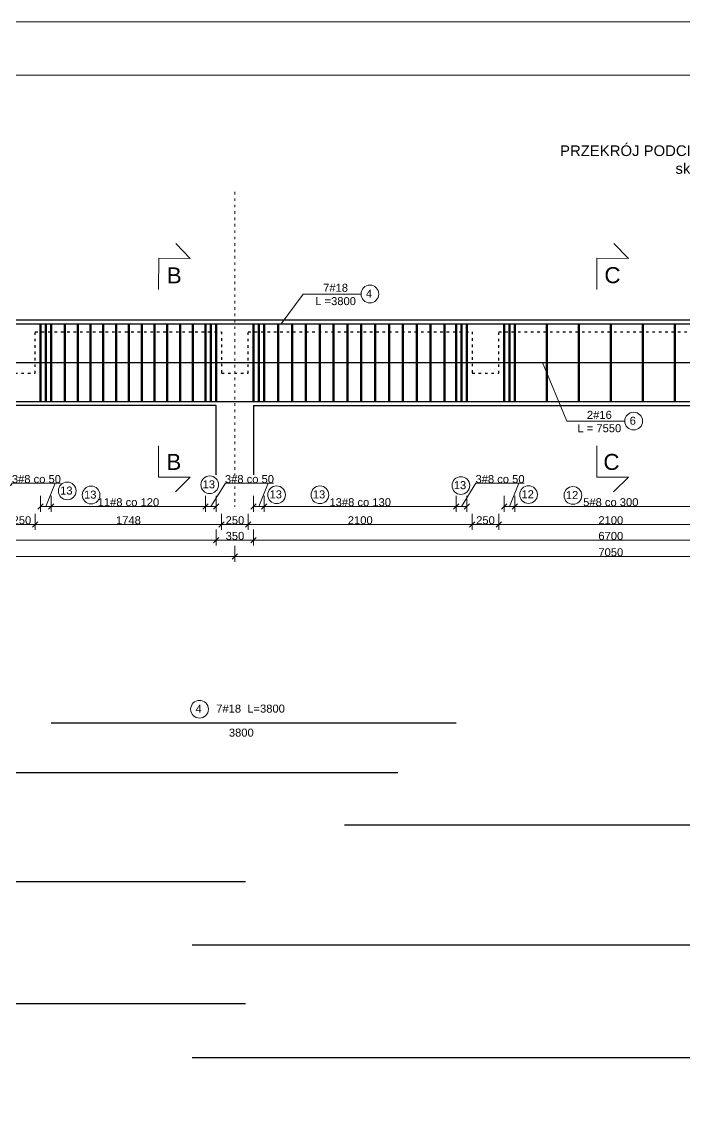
# Model space of a CAD drawing. Header units: millimetres. Extents: x 167217 to 300968, y 226456 to 301181.
# Drawn here: x 173190 to 179400, y 255085 to 265368 of the extents above; entities that cross this region are included whole.
import ezdxf

# ---------------------------------------------------------------- set-up
doc = ezdxf.new("R2010")
doc.units = ezdxf.units.MM
doc.linetypes.add('ACAD_ISO03W100', pattern=[30, 12, -18])
doc.layers.get('0').update_dxf_attribs({"lineweight": 5})
doc.layers.get('Defpoints').update_dxf_attribs({"lineweight": 25})
for name, color, linetype, lineweight in [('Linie', 7, 'Continuous', 5), ('opisówka', 255, 'Continuous', 5), ('Osie', 7, 'ACAD_ISO03W100', 5), ('pręty fi 20', 3, 'Continuous', 50), ('zbrojenie dolne', 210, 'Continuous', 25), ('Ściany', 1, 'Continuous', 25)]:
    doc.layers.add(name, color=color, linetype=linetype, lineweight=lineweight)
doc.styles.add('KB2', font='arial.ttf', dxfattribs={"height": 230})
doc.styles.get("Standard").update_dxf_attribs({"font": 'arial.ttf'})
doc.dimstyles.new('Kopia KB2', dxfattribs={"dimscale": 0, "dimtxt": 75, "dimasz": 50, "dimexe": 50, "dimexo": 6.25, "dimtad": 1, "dimdec": 0, "dimtxsty": 'Standard', "dimblk": 'OBLIQUE', "dimcen": 2.5, "dimclrd": 256, "dimadec": 0, "dimazin": 0, "dimtfac": 1, "dimtdec": 0, "dimtmove": 0, "dimatfit": 2, "dimldrblk": 'DOT', "dimfxl": 100, "dimfxlon": 1, "dimlwd": 5, "dimlwe": 5, "dimarcsym": 0})

# ---------------------------------------------------------------- blocks, each defined once
blk = doc.blocks.new('*U112')
at = {"layer": 'pręty fi 20', "linetype": 'ACAD_ISO03W100', "ltscale": 100}
blk.add_line((0, -365), (0, 365), dxfattribs=at)
blk = doc.blocks.new('*U113')
at = {"layer": 'pręty fi 20', "color": 0, "linetype": 'ByBlock', "lineweight": -2, "transparency": 16777216}
for p in [(0, 0), (130, 0), (260, 0), (390, 0), (520, 0), (650, 0), (780, 0), (910, 0), (1040, 0), (1170, 0), (1300, 0), (1430, 0), (1560, 0)]:
    blk.add_blockref('*U112', p, dxfattribs=at)
blk = doc.blocks.new('*U114')
at = {"layer": 'pręty fi 20', "linetype": 'ACAD_ISO03W100', "ltscale": 100}
blk.add_line((0, -365), (0, 365), dxfattribs=at)
blk = doc.blocks.new('*U115')
at = {"layer": 'pręty fi 20', "color": 0, "linetype": 'ByBlock', "lineweight": -2, "transparency": 16777216}
for p in [(-1200, 0), (-1080, 0), (-960, 0), (-840, 0), (-720, 0), (-600, 0), (-480, 0), (-360, 0), (-240, 0), (-120, 0), (0, 0)]:
    blk.add_blockref('*U114', p, dxfattribs=at)
blk = doc.blocks.new('*U122')
at = {"layer": 'pręty fi 20', "linetype": 'ACAD_ISO03W100', "ltscale": 100}
blk.add_line((0, -365), (0, 365), dxfattribs=at)
blk = doc.blocks.new('*U123')
at = {"layer": 'pręty fi 20', "color": 0, "linetype": 'ByBlock', "lineweight": -2, "transparency": 16777216}
for p in [(0, 0), (300, 0), (600, 0), (900, 0), (1200, 0)]:
    blk.add_blockref('*U122', p, dxfattribs=at)
blk = doc.blocks.new('_Oblique')
at = {"color": 0, "linetype": 'ByBlock', "lineweight": -2}
blk.add_line((-0.5, -0.5), (0.5, 0.5), dxfattribs=at)
blk = doc.blocks.new('*D130')
at = {"layer": 'Defpoints', "color": 0, "ltscale": 100, "transparency": 16777216}
for p in [(173465, 261809), (174913, 261809), (174913, 260826)]:
    blk.add_point(p, dxfattribs=at)
at = {"layer": 'opisówka', "color": 0, "linetype": 'Continuous', "lineweight": 5, "ltscale": 100, "transparency": 16777216}
for p, q in [((173465, 260926), (173465, 260776)), ((174913, 260926), (174913, 260776))]:
    blk.add_line(p, q, dxfattribs=at)
at = {"layer": 'opisówka', "linetype": 'Continuous', "lineweight": 5, "ltscale": 100, "transparency": 16777216}
blk.add_line((173465, 260826), (174913, 260826), dxfattribs=at)
at = {"layer": 'opisówka', "lineweight": 5, "ltscale": 100, "transparency": 16777216, "xscale": 50, "yscale": 50, "zscale": 50, "rotation": 180}
blk.add_blockref('_Oblique', (173465, 260826), dxfattribs=at)
at = {"layer": 'opisówka', "lineweight": 5, "ltscale": 100, "transparency": 16777216, "xscale": 50, "yscale": 50, "zscale": 50}
blk.add_blockref('_Oblique', (174913, 260826), dxfattribs=at)
at = {"layer": 'opisówka', "color": 0, "ltscale": 100, "transparency": 16777216, "insert": (174189, 260866), "char_height": 75, "attachment_point": 5}
blk.add_mtext('11{\\A1;#}8 co 120', dxfattribs=at)
blk = doc.blocks.new('_Dot')
at = {"color": 0, "linetype": 'ByBlock', "lineweight": -2}
blk.add_line((-0.5, 0), (-1, 0), dxfattribs=at)
at = {"color": 0, "linetype": 'ByBlock', "const_width": 0.5}
blk.add_lwpolyline([(-0.25, 0, 1), (0.25, 0, 1)], format="xyb", close=True, dxfattribs=at)
blk = doc.blocks.new('*D131')
at = {"layer": 'Defpoints', "color": 0, "ltscale": 100, "transparency": 16777216}
for p in [(175463, 261809), (177263, 261809), (177263, 260826)]:
    blk.add_point(p, dxfattribs=at)
at = {"layer": 'opisówka', "color": 0, "linetype": 'Continuous', "lineweight": 5, "ltscale": 100, "transparency": 16777216}
for p, q in [((175463, 260926), (175463, 260776)), ((177263, 260926), (177263, 260776))]:
    blk.add_line(p, q, dxfattribs=at)
at = {"layer": 'opisówka', "linetype": 'Continuous', "lineweight": 5, "ltscale": 100, "transparency": 16777216}
blk.add_line((175463, 260826), (177263, 260826), dxfattribs=at)
at = {"layer": 'opisówka', "lineweight": 5, "ltscale": 100, "transparency": 16777216, "xscale": 50, "yscale": 50, "zscale": 50, "rotation": 180}
blk.add_blockref('_Oblique', (175463, 260826), dxfattribs=at)
at = {"layer": 'opisówka', "lineweight": 5, "ltscale": 100, "transparency": 16777216, "xscale": 50, "yscale": 50, "zscale": 50}
blk.add_blockref('_Oblique', (177263, 260826), dxfattribs=at)
at = {"layer": 'opisówka', "color": 0, "ltscale": 100, "transparency": 16777216, "insert": (176363, 260866), "char_height": 75, "attachment_point": 5}
blk.add_mtext('13{\\A1;#}8 co 130', dxfattribs=at)
blk = doc.blocks.new('*D132')
at = {"layer": 'Defpoints', "color": 0, "ltscale": 100, "transparency": 16777216}
for p in [(177813, 261809), (179613, 261809), (179613, 260826)]:
    blk.add_point(p, dxfattribs=at)
at = {"layer": 'opisówka', "color": 0, "linetype": 'Continuous', "lineweight": 5, "ltscale": 100, "transparency": 16777216}
for p, q in [((177813, 260926), (177813, 260776)), ((179613, 260926), (179613, 260776))]:
    blk.add_line(p, q, dxfattribs=at)
at = {"layer": 'opisówka', "linetype": 'Continuous', "lineweight": 5, "ltscale": 100, "transparency": 16777216}
blk.add_line((177813, 260826), (179613, 260826), dxfattribs=at)
at = {"layer": 'opisówka', "lineweight": 5, "ltscale": 100, "transparency": 16777216, "xscale": 50, "yscale": 50, "zscale": 50, "rotation": 180}
blk.add_blockref('_Oblique', (177813, 260826), dxfattribs=at)
at = {"layer": 'opisówka', "lineweight": 5, "ltscale": 100, "transparency": 16777216, "xscale": 50, "yscale": 50, "zscale": 50}
blk.add_blockref('_Oblique', (179613, 260826), dxfattribs=at)
at = {"layer": 'opisówka', "color": 0, "ltscale": 100, "transparency": 16777216, "insert": (178713, 260866), "char_height": 75, "attachment_point": 5}
blk.add_mtext('5{\\A1;#}8 co 300', dxfattribs=at)
blk = doc.blocks.new('*D137')
at = {"layer": 'Defpoints', "color": 0, "ltscale": 100, "transparency": 16777216}
for p in [(172915, 261809), (173015, 261809), (173015, 260826)]:
    blk.add_point(p, dxfattribs=at)
at = {"layer": 'opisówka', "linetype": 'Continuous', "lineweight": 5, "ltscale": 100, "transparency": 16777216}
for p, q in [((172965, 260826), (173100, 261044)), ((173100, 261044), (173552, 261044)), ((172915, 260826), (173015, 260826))]:
    blk.add_line(p, q, dxfattribs=at)
at = {"layer": 'opisówka', "color": 0, "linetype": 'Continuous', "lineweight": 5, "ltscale": 100, "transparency": 16777216}
for p, q in [((172915, 260926), (172915, 260776)), ((173015, 260926), (173015, 260776))]:
    blk.add_line(p, q, dxfattribs=at)
at = {"layer": 'opisówka', "lineweight": 5, "ltscale": 100, "transparency": 16777216, "xscale": 50, "yscale": 50, "zscale": 50, "rotation": 180}
blk.add_blockref('_Oblique', (172915, 260826), dxfattribs=at)
at = {"layer": 'opisówka', "lineweight": 5, "ltscale": 100, "transparency": 16777216, "xscale": 50, "yscale": 50, "zscale": 50}
blk.add_blockref('_Oblique', (173015, 260826), dxfattribs=at)
at = {"layer": 'opisówka', "color": 0, "ltscale": 100, "transparency": 16777216, "insert": (173326, 261083), "char_height": 75, "attachment_point": 5}
blk.add_mtext('3{\\A1;#}8 co 50', dxfattribs=at)
blk = doc.blocks.new('*D138')
at = {"layer": 'Defpoints', "color": 0, "ltscale": 100, "transparency": 16777216}
for p in [(173365, 261809), (173465, 261809), (173465, 260826)]:
    blk.add_point(p, dxfattribs=at)
at = {"layer": 'opisówka', "linetype": 'Continuous', "lineweight": 5, "ltscale": 100, "transparency": 16777216}
for p, q in [((173415, 260826), (173502, 261044)), ((173502, 261044), (173552, 261044)), ((173365, 260826), (173465, 260826))]:
    blk.add_line(p, q, dxfattribs=at)
at = {"layer": 'opisówka', "color": 0, "linetype": 'Continuous', "lineweight": 5, "ltscale": 100, "transparency": 16777216}
for p, q in [((173365, 260926), (173365, 260776)), ((173465, 260926), (173465, 260776))]:
    blk.add_line(p, q, dxfattribs=at)
at = {"layer": 'opisówka', "lineweight": 5, "ltscale": 100, "transparency": 16777216, "xscale": 50, "yscale": 50, "zscale": 50, "rotation": 180}
blk.add_blockref('_Oblique', (173365, 260826), dxfattribs=at)
at = {"layer": 'opisówka', "lineweight": 5, "ltscale": 100, "transparency": 16777216, "xscale": 50, "yscale": 50, "zscale": 50}
blk.add_blockref('_Oblique', (173465, 260826), dxfattribs=at)
at = {"layer": 'opisówka', "color": 0, "ltscale": 100, "transparency": 16777216, "insert": (173527, 261083), "char_height": 75, "attachment_point": 5}
blk.add_mtext('0', dxfattribs=at)
blk = doc.blocks.new('*D139')
at = {"layer": 'Defpoints', "color": 0, "ltscale": 100, "transparency": 16777216}
for p in [(174913, 261809), (175013, 261809), (175013, 260826)]:
    blk.add_point(p, dxfattribs=at)
at = {"layer": 'opisówka', "linetype": 'Continuous', "lineweight": 5, "ltscale": 100, "transparency": 16777216}
for p, q in [((174963, 260826), (175098, 261044)), ((175098, 261044), (175550, 261044)), ((174913, 260826), (175013, 260826))]:
    blk.add_line(p, q, dxfattribs=at)
at = {"layer": 'opisówka', "color": 0, "linetype": 'Continuous', "lineweight": 5, "ltscale": 100, "transparency": 16777216}
for p, q in [((174913, 260926), (174913, 260776)), ((175013, 260926), (175013, 260776))]:
    blk.add_line(p, q, dxfattribs=at)
at = {"layer": 'opisówka', "lineweight": 5, "ltscale": 100, "transparency": 16777216, "xscale": 50, "yscale": 50, "zscale": 50, "rotation": 180}
blk.add_blockref('_Oblique', (174913, 260826), dxfattribs=at)
at = {"layer": 'opisówka', "lineweight": 5, "ltscale": 100, "transparency": 16777216, "xscale": 50, "yscale": 50, "zscale": 50}
blk.add_blockref('_Oblique', (175013, 260826), dxfattribs=at)
at = {"layer": 'opisówka', "color": 0, "ltscale": 100, "transparency": 16777216, "insert": (175324, 261083), "char_height": 75, "attachment_point": 5}
blk.add_mtext('3{\\A1;#}8 co 50', dxfattribs=at)
blk = doc.blocks.new('*D140')
at = {"layer": 'Defpoints', "color": 0, "ltscale": 100, "transparency": 16777216}
for p in [(175363, 261809), (175463, 261809), (175463, 260826)]:
    blk.add_point(p, dxfattribs=at)
at = {"layer": 'opisówka', "linetype": 'Continuous', "lineweight": 5, "ltscale": 100, "transparency": 16777216}
for p, q in [((175413, 260826), (175500, 261044)), ((175500, 261044), (175550, 261044)), ((175363, 260826), (175463, 260826))]:
    blk.add_line(p, q, dxfattribs=at)
at = {"layer": 'opisówka', "color": 0, "linetype": 'Continuous', "lineweight": 5, "ltscale": 100, "transparency": 16777216}
for p, q in [((175363, 260926), (175363, 260776)), ((175463, 260926), (175463, 260776))]:
    blk.add_line(p, q, dxfattribs=at)
at = {"layer": 'opisówka', "lineweight": 5, "ltscale": 100, "transparency": 16777216, "xscale": 50, "yscale": 50, "zscale": 50, "rotation": 180}
blk.add_blockref('_Oblique', (175363, 260826), dxfattribs=at)
at = {"layer": 'opisówka', "lineweight": 5, "ltscale": 100, "transparency": 16777216, "xscale": 50, "yscale": 50, "zscale": 50}
blk.add_blockref('_Oblique', (175463, 260826), dxfattribs=at)
at = {"layer": 'opisówka', "color": 0, "ltscale": 100, "transparency": 16777216, "insert": (175525, 261083), "char_height": 75, "attachment_point": 5}
blk.add_mtext('0', dxfattribs=at)
blk = doc.blocks.new('*D141')
at = {"layer": 'Defpoints', "color": 0, "ltscale": 100, "transparency": 16777216}
for p in [(177263, 261809), (177363, 261809), (177363, 260826)]:
    blk.add_point(p, dxfattribs=at)
at = {"layer": 'opisówka', "linetype": 'Continuous', "lineweight": 5, "ltscale": 100, "transparency": 16777216}
for p, q in [((177313, 260826), (177448, 261044)), ((177448, 261044), (177900, 261044)), ((177263, 260826), (177363, 260826))]:
    blk.add_line(p, q, dxfattribs=at)
at = {"layer": 'opisówka', "color": 0, "linetype": 'Continuous', "lineweight": 5, "ltscale": 100, "transparency": 16777216}
for p, q in [((177263, 260926), (177263, 260776)), ((177363, 260926), (177363, 260776))]:
    blk.add_line(p, q, dxfattribs=at)
at = {"layer": 'opisówka', "lineweight": 5, "ltscale": 100, "transparency": 16777216, "xscale": 50, "yscale": 50, "zscale": 50, "rotation": 180}
blk.add_blockref('_Oblique', (177263, 260826), dxfattribs=at)
at = {"layer": 'opisówka', "lineweight": 5, "ltscale": 100, "transparency": 16777216, "xscale": 50, "yscale": 50, "zscale": 50}
blk.add_blockref('_Oblique', (177363, 260826), dxfattribs=at)
at = {"layer": 'opisówka', "color": 0, "ltscale": 100, "transparency": 16777216, "insert": (177674, 261083), "char_height": 75, "attachment_point": 5}
blk.add_mtext('3{\\A1;#}8 co 50', dxfattribs=at)
blk = doc.blocks.new('*D142')
at = {"layer": 'Defpoints', "color": 0, "ltscale": 100, "transparency": 16777216}
for p in [(177713, 261809), (177813, 261809), (177813, 260826)]:
    blk.add_point(p, dxfattribs=at)
at = {"layer": 'opisówka', "linetype": 'Continuous', "lineweight": 5, "ltscale": 100, "transparency": 16777216}
for p, q in [((177763, 260826), (177850, 261044)), ((177850, 261044), (177900, 261044)), ((177713, 260826), (177813, 260826))]:
    blk.add_line(p, q, dxfattribs=at)
at = {"layer": 'opisówka', "color": 0, "linetype": 'Continuous', "lineweight": 5, "ltscale": 100, "transparency": 16777216}
for p, q in [((177713, 260926), (177713, 260776)), ((177813, 260926), (177813, 260776))]:
    blk.add_line(p, q, dxfattribs=at)
at = {"layer": 'opisówka', "lineweight": 5, "ltscale": 100, "transparency": 16777216, "xscale": 50, "yscale": 50, "zscale": 50, "rotation": 180}
blk.add_blockref('_Oblique', (177713, 260826), dxfattribs=at)
at = {"layer": 'opisówka', "lineweight": 5, "ltscale": 100, "transparency": 16777216, "xscale": 50, "yscale": 50, "zscale": 50}
blk.add_blockref('_Oblique', (177813, 260826), dxfattribs=at)
at = {"layer": 'opisówka', "color": 0, "ltscale": 100, "transparency": 16777216, "insert": (177875, 261083), "char_height": 75, "attachment_point": 5}
blk.add_mtext('0', dxfattribs=at)
blk = doc.blocks.new('*D156')
at = {"layer": 'Defpoints', "color": 0, "ltscale": 100, "transparency": 16777216}
for p in [(173065, 262074), (173315, 262074), (173315, 260658)]:
    blk.add_point(p, dxfattribs=at)
at = {"layer": 'opisówka', "color": 0, "linetype": 'Continuous', "lineweight": 5, "ltscale": 100, "transparency": 16777216}
for p, q in [((173065, 260758), (173065, 260608)), ((173315, 260758), (173315, 260608))]:
    blk.add_line(p, q, dxfattribs=at)
at = {"layer": 'opisówka', "linetype": 'Continuous', "lineweight": 5, "ltscale": 100, "transparency": 16777216}
blk.add_line((173065, 260658), (173315, 260658), dxfattribs=at)
at = {"layer": 'opisówka', "lineweight": 5, "ltscale": 100, "transparency": 16777216, "xscale": 50, "yscale": 50, "zscale": 50, "rotation": 180}
blk.add_blockref('_Oblique', (173065, 260658), dxfattribs=at)
at = {"layer": 'opisówka', "lineweight": 5, "ltscale": 100, "transparency": 16777216, "xscale": 50, "yscale": 50, "zscale": 50}
blk.add_blockref('_Oblique', (173315, 260658), dxfattribs=at)
at = {"layer": 'opisówka', "color": 0, "ltscale": 100, "transparency": 16777216, "insert": (173190, 260697), "char_height": 75, "attachment_point": 5}
blk.add_mtext('250', dxfattribs=at)
blk = doc.blocks.new('*D157')
at = {"layer": 'Defpoints', "color": 0, "ltscale": 100, "transparency": 16777216}
for p in [(173315, 262074), (175063, 262074), (175063, 260658)]:
    blk.add_point(p, dxfattribs=at)
at = {"layer": 'opisówka', "color": 0, "linetype": 'Continuous', "lineweight": 5, "ltscale": 100, "transparency": 16777216}
for p, q in [((173315, 260758), (173315, 260608)), ((175063, 260758), (175063, 260608))]:
    blk.add_line(p, q, dxfattribs=at)
at = {"layer": 'opisówka', "linetype": 'Continuous', "lineweight": 5, "ltscale": 100, "transparency": 16777216}
blk.add_line((173315, 260658), (175063, 260658), dxfattribs=at)
at = {"layer": 'opisówka', "lineweight": 5, "ltscale": 100, "transparency": 16777216, "xscale": 50, "yscale": 50, "zscale": 50, "rotation": 180}
blk.add_blockref('_Oblique', (173315, 260658), dxfattribs=at)
at = {"layer": 'opisówka', "lineweight": 5, "ltscale": 100, "transparency": 16777216, "xscale": 50, "yscale": 50, "zscale": 50}
blk.add_blockref('_Oblique', (175063, 260658), dxfattribs=at)
at = {"layer": 'opisówka', "color": 0, "ltscale": 100, "transparency": 16777216, "insert": (174189, 260697), "char_height": 75, "attachment_point": 5}
blk.add_mtext('1748', dxfattribs=at)
blk = doc.blocks.new('*D158')
at = {"layer": 'Defpoints', "color": 0, "ltscale": 100, "transparency": 16777216}
for p in [(175063, 262074), (175313, 262074), (175313, 260658)]:
    blk.add_point(p, dxfattribs=at)
at = {"layer": 'opisówka', "color": 0, "linetype": 'Continuous', "lineweight": 5, "ltscale": 100, "transparency": 16777216}
for p, q in [((175063, 260758), (175063, 260608)), ((175313, 260758), (175313, 260608))]:
    blk.add_line(p, q, dxfattribs=at)
at = {"layer": 'opisówka', "linetype": 'Continuous', "lineweight": 5, "ltscale": 100, "transparency": 16777216}
blk.add_line((175063, 260658), (175313, 260658), dxfattribs=at)
at = {"layer": 'opisówka', "lineweight": 5, "ltscale": 100, "transparency": 16777216, "xscale": 50, "yscale": 50, "zscale": 50, "rotation": 180}
blk.add_blockref('_Oblique', (175063, 260658), dxfattribs=at)
at = {"layer": 'opisówka', "lineweight": 5, "ltscale": 100, "transparency": 16777216, "xscale": 50, "yscale": 50, "zscale": 50}
blk.add_blockref('_Oblique', (175313, 260658), dxfattribs=at)
at = {"layer": 'opisówka', "color": 0, "ltscale": 100, "transparency": 16777216, "insert": (175188, 260697), "char_height": 75, "attachment_point": 5}
blk.add_mtext('250', dxfattribs=at)
blk = doc.blocks.new('*D159')
at = {"layer": 'Defpoints', "color": 0, "ltscale": 100, "transparency": 16777216}
for p in [(175313, 262074), (177413, 262074), (177413, 260658)]:
    blk.add_point(p, dxfattribs=at)
at = {"layer": 'opisówka', "color": 0, "linetype": 'Continuous', "lineweight": 5, "ltscale": 100, "transparency": 16777216}
for p, q in [((175313, 260758), (175313, 260608)), ((177413, 260758), (177413, 260608))]:
    blk.add_line(p, q, dxfattribs=at)
at = {"layer": 'opisówka', "linetype": 'Continuous', "lineweight": 5, "ltscale": 100, "transparency": 16777216}
blk.add_line((175313, 260658), (177413, 260658), dxfattribs=at)
at = {"layer": 'opisówka', "lineweight": 5, "ltscale": 100, "transparency": 16777216, "xscale": 50, "yscale": 50, "zscale": 50, "rotation": 180}
blk.add_blockref('_Oblique', (175313, 260658), dxfattribs=at)
at = {"layer": 'opisówka', "lineweight": 5, "ltscale": 100, "transparency": 16777216, "xscale": 50, "yscale": 50, "zscale": 50}
blk.add_blockref('_Oblique', (177413, 260658), dxfattribs=at)
at = {"layer": 'opisówka', "color": 0, "ltscale": 100, "transparency": 16777216, "insert": (176363, 260697), "char_height": 75, "attachment_point": 5}
blk.add_mtext('2100', dxfattribs=at)
blk = doc.blocks.new('*D160')
at = {"layer": 'Defpoints', "color": 0, "ltscale": 100, "transparency": 16777216}
for p in [(177413, 262074), (177663, 262074), (177663, 260658)]:
    blk.add_point(p, dxfattribs=at)
at = {"layer": 'opisówka', "color": 0, "linetype": 'Continuous', "lineweight": 5, "ltscale": 100, "transparency": 16777216}
for p, q in [((177413, 260758), (177413, 260608)), ((177663, 260758), (177663, 260608))]:
    blk.add_line(p, q, dxfattribs=at)
at = {"layer": 'opisówka', "linetype": 'Continuous', "lineweight": 5, "ltscale": 100, "transparency": 16777216}
blk.add_line((177413, 260658), (177663, 260658), dxfattribs=at)
at = {"layer": 'opisówka', "lineweight": 5, "ltscale": 100, "transparency": 16777216, "xscale": 50, "yscale": 50, "zscale": 50, "rotation": 180}
blk.add_blockref('_Oblique', (177413, 260658), dxfattribs=at)
at = {"layer": 'opisówka', "lineweight": 5, "ltscale": 100, "transparency": 16777216, "xscale": 50, "yscale": 50, "zscale": 50}
blk.add_blockref('_Oblique', (177663, 260658), dxfattribs=at)
at = {"layer": 'opisówka', "color": 0, "ltscale": 100, "transparency": 16777216, "insert": (177538, 260697), "char_height": 75, "attachment_point": 5}
blk.add_mtext('250', dxfattribs=at)
blk = doc.blocks.new('*D161')
at = {"layer": 'Defpoints', "color": 0, "ltscale": 100, "transparency": 16777216}
for p in [(177663, 262074), (179763, 262074), (179763, 260658)]:
    blk.add_point(p, dxfattribs=at)
at = {"layer": 'opisówka', "color": 0, "linetype": 'Continuous', "lineweight": 5, "ltscale": 100, "transparency": 16777216}
for p, q in [((177663, 260758), (177663, 260608)), ((179763, 260758), (179763, 260608))]:
    blk.add_line(p, q, dxfattribs=at)
at = {"layer": 'opisówka', "linetype": 'Continuous', "lineweight": 5, "ltscale": 100, "transparency": 16777216}
blk.add_line((177663, 260658), (179763, 260658), dxfattribs=at)
at = {"layer": 'opisówka', "lineweight": 5, "ltscale": 100, "transparency": 16777216, "xscale": 50, "yscale": 50, "zscale": 50, "rotation": 180}
blk.add_blockref('_Oblique', (177663, 260658), dxfattribs=at)
at = {"layer": 'opisówka', "lineweight": 5, "ltscale": 100, "transparency": 16777216, "xscale": 50, "yscale": 50, "zscale": 50}
blk.add_blockref('_Oblique', (179763, 260658), dxfattribs=at)
at = {"layer": 'opisówka', "color": 0, "ltscale": 100, "transparency": 16777216, "insert": (178713, 260697), "char_height": 75, "attachment_point": 5}
blk.add_mtext('2100', dxfattribs=at)
blk = doc.blocks.new('*D171')
at = {"layer": 'Defpoints', "color": 0, "ltscale": 100, "transparency": 16777216}
for p in [(169414, 261774), (175013, 261124), (175013, 260511)]:
    blk.add_point(p, dxfattribs=at)
at = {"layer": 'opisówka', "color": 0, "linetype": 'Continuous', "lineweight": 5, "ltscale": 100, "transparency": 16777216}
for p, q in [((169414, 260611), (169414, 260461)), ((175013, 260611), (175013, 260461))]:
    blk.add_line(p, q, dxfattribs=at)
at = {"layer": 'opisówka', "linetype": 'Continuous', "lineweight": 5, "ltscale": 100, "transparency": 16777216}
blk.add_line((169414, 260511), (175013, 260511), dxfattribs=at)
at = {"layer": 'opisówka', "lineweight": 5, "ltscale": 100, "transparency": 16777216, "xscale": 50, "yscale": 50, "zscale": 50, "rotation": 180}
blk.add_blockref('_Oblique', (169414, 260511), dxfattribs=at)
at = {"layer": 'opisówka', "lineweight": 5, "ltscale": 100, "transparency": 16777216, "xscale": 50, "yscale": 50, "zscale": 50}
blk.add_blockref('_Oblique', (175013, 260511), dxfattribs=at)
at = {"layer": 'opisówka', "color": 0, "ltscale": 100, "transparency": 16777216, "insert": (172214, 260550), "char_height": 75, "attachment_point": 5}
blk.add_mtext('5599', dxfattribs=at)
blk = doc.blocks.new('*D172')
at = {"layer": 'Defpoints', "color": 0, "ltscale": 100, "transparency": 16777216}
for p in [(175013, 261124), (175363, 261124), (175363, 260511)]:
    blk.add_point(p, dxfattribs=at)
at = {"layer": 'opisówka', "color": 0, "linetype": 'Continuous', "lineweight": 5, "ltscale": 100, "transparency": 16777216}
for p, q in [((175013, 260611), (175013, 260461)), ((175363, 260611), (175363, 260461))]:
    blk.add_line(p, q, dxfattribs=at)
at = {"layer": 'opisówka', "linetype": 'Continuous', "lineweight": 5, "ltscale": 100, "transparency": 16777216}
blk.add_line((175013, 260511), (175363, 260511), dxfattribs=at)
at = {"layer": 'opisówka', "lineweight": 5, "ltscale": 100, "transparency": 16777216, "xscale": 50, "yscale": 50, "zscale": 50, "rotation": 180}
blk.add_blockref('_Oblique', (175013, 260511), dxfattribs=at)
at = {"layer": 'opisówka', "lineweight": 5, "ltscale": 100, "transparency": 16777216, "xscale": 50, "yscale": 50, "zscale": 50}
blk.add_blockref('_Oblique', (175363, 260511), dxfattribs=at)
at = {"layer": 'opisówka', "color": 0, "ltscale": 100, "transparency": 16777216, "insert": (175188, 260550), "char_height": 75, "attachment_point": 5}
blk.add_mtext('350', dxfattribs=at)
blk = doc.blocks.new('*D173')
at = {"layer": 'Defpoints', "color": 0, "ltscale": 100, "transparency": 16777216}
for p in [(175363, 261124), (182063, 261124), (182063, 260511)]:
    blk.add_point(p, dxfattribs=at)
at = {"layer": 'opisówka', "color": 0, "linetype": 'Continuous', "lineweight": 5, "ltscale": 100, "transparency": 16777216}
for p, q in [((175363, 260611), (175363, 260461)), ((182063, 260611), (182063, 260461))]:
    blk.add_line(p, q, dxfattribs=at)
at = {"layer": 'opisówka', "linetype": 'Continuous', "lineweight": 5, "ltscale": 100, "transparency": 16777216}
blk.add_line((175363, 260511), (182063, 260511), dxfattribs=at)
at = {"layer": 'opisówka', "lineweight": 5, "ltscale": 100, "transparency": 16777216, "xscale": 50, "yscale": 50, "zscale": 50, "rotation": 180}
blk.add_blockref('_Oblique', (175363, 260511), dxfattribs=at)
at = {"layer": 'opisówka', "lineweight": 5, "ltscale": 100, "transparency": 16777216, "xscale": 50, "yscale": 50, "zscale": 50}
blk.add_blockref('_Oblique', (182063, 260511), dxfattribs=at)
at = {"layer": 'opisówka', "color": 0, "ltscale": 100, "transparency": 16777216, "insert": (178713, 260550), "char_height": 75, "attachment_point": 5}
blk.add_mtext('6700', dxfattribs=at)
blk = doc.blocks.new('*D177')
at = {"layer": 'Defpoints', "color": 0, "ltscale": 100, "transparency": 16777216}
for p in [(169194, 261224), (175188, 261224), (175188, 260358)]:
    blk.add_point(p, dxfattribs=at)
at = {"layer": 'opisówka', "color": 0, "linetype": 'Continuous', "lineweight": 5, "ltscale": 100, "transparency": 16777216}
for p, q in [((169194, 260458), (169194, 260308)), ((175188, 260458), (175188, 260308))]:
    blk.add_line(p, q, dxfattribs=at)
at = {"layer": 'opisówka', "linetype": 'Continuous', "lineweight": 5, "ltscale": 100, "transparency": 16777216}
blk.add_line((169194, 260358), (175188, 260358), dxfattribs=at)
at = {"layer": 'opisówka', "lineweight": 5, "ltscale": 100, "transparency": 16777216, "xscale": 50, "yscale": 50, "zscale": 50, "rotation": 180}
blk.add_blockref('_Oblique', (169194, 260358), dxfattribs=at)
at = {"layer": 'opisówka', "lineweight": 5, "ltscale": 100, "transparency": 16777216, "xscale": 50, "yscale": 50, "zscale": 50}
blk.add_blockref('_Oblique', (175188, 260358), dxfattribs=at)
at = {"layer": 'opisówka', "color": 0, "ltscale": 100, "transparency": 16777216, "insert": (172191, 260397), "char_height": 75, "attachment_point": 5}
blk.add_mtext('5994', dxfattribs=at)
blk = doc.blocks.new('*D178')
at = {"layer": 'Defpoints', "color": 0, "ltscale": 100, "transparency": 16777216}
for p in [(182238, 261809), (175188, 261224), (182238, 260358)]:
    blk.add_point(p, dxfattribs=at)
at = {"layer": 'opisówka', "color": 0, "linetype": 'Continuous', "lineweight": 5, "ltscale": 100, "transparency": 16777216}
for p, q in [((175188, 260458), (175188, 260308)), ((182238, 260458), (182238, 260308))]:
    blk.add_line(p, q, dxfattribs=at)
at = {"layer": 'opisówka', "linetype": 'Continuous', "lineweight": 5, "ltscale": 100, "transparency": 16777216}
blk.add_line((175188, 260358), (182238, 260358), dxfattribs=at)
at = {"layer": 'opisówka', "lineweight": 5, "ltscale": 100, "transparency": 16777216, "xscale": 50, "yscale": 50, "zscale": 50, "rotation": 180}
blk.add_blockref('_Oblique', (175188, 260358), dxfattribs=at)
at = {"layer": 'opisówka', "lineweight": 5, "ltscale": 100, "transparency": 16777216, "xscale": 50, "yscale": 50, "zscale": 50}
blk.add_blockref('_Oblique', (182238, 260358), dxfattribs=at)
at = {"layer": 'opisówka', "color": 0, "ltscale": 100, "transparency": 16777216, "insert": (178713, 260397), "char_height": 75, "attachment_point": 5}
blk.add_mtext('7050', dxfattribs=at)

msp = doc.modelspace()

# ---------------------------------------------------------------- linework, layer by layer
at = {"layer": 'opisówka', "ltscale": 100}
for p, q in [((174769.5, 263151.4), (174632.1, 263290.4)), ((178879.5, 263151.4), (178742.1, 263290.4)), ((174470.9, 262860.3), (174472.6, 263153.1)), ((174472.6, 263153.1), (174769.5, 263151.4)), ((178580.9, 262860.3), (178582.6, 263153.1)), ((178582.6, 263153.1), (178879.5, 263151.4)), ((175826.4, 262817.9), (175621.7, 262539.4)), ((175826.4, 262817.9), (175621.7, 262539.4)), ((175826.4, 262817.9), (176370.7, 262817.9)), ((175826.4, 262817.9), (176370.7, 262817.9)), ((178300, 261626.9), (178073.2, 262174.4)), ((178300, 261626.9), (178844.3, 261626.9)), ((174471.7, 261394.8), (174470.8, 261102)), ((178581.7, 261394.8), (178580.8, 261102)), ((174470.8, 261102), (174767.8, 261101.1)), ((174767.8, 261101.1), (174629.2, 260963.3)), ((178580.8, 261102), (178877.8, 261101.1)), ((178877.8, 261101.1), (178739.2, 260963.3))]:
    msp.add_line(p, q, dxfattribs=at)
for points in [[(167216.5, 265367.8), (196916.5, 265367.8), (196916.5, 244367.8), (167216.5, 244367.8)], [(167716.5, 264867.8), (196416.5, 264867.8), (196416.5, 244867.8), (167716.5, 244867.8)]]:
    msp.add_lwpolyline(points, close=True, dxfattribs=at)
for centre in [(176453.8, 262817.9), (176453.8, 262817.9), (178927.4, 261626.9), (174951.1, 261030.5), (177306.9, 261022.8), (173615, 260972.1), (173839, 260934.2), (175578.7, 260936), (175984.9, 260936), (177941.4, 260937.6), (178357.5, 260929.9), (174855.7, 258926.3)]:
    msp.add_circle(centre, 83.1, dxfattribs=at)
at = {"layer": 'Osie', "ltscale": 2}
msp.add_line((175188.2, 263774.4), (175188.2, 260824.4), dxfattribs=at)
at = {"layer": 'pręty fi 20', "linetype": 'ACAD_ISO03W100', "ltscale": 100}
for p, q in [((173365.2, 261809.4), (173365.2, 262539.4)), ((173415.2, 261809.4), (173415.2, 262539.4)), ((173465.2, 261809.4), (173465.2, 262539.4)), ((174913.2, 261809.4), (174913.2, 262539.4)), ((174963.2, 261809.4), (174963.2, 262539.4)), ((175013.2, 261809.4), (175013.2, 262539.4)), ((175363.2, 261809.4), (175363.2, 262539.4)), ((175413.2, 261809.4), (175413.2, 262539.4)), ((175463.2, 261809.4), (175463.2, 262539.4)), ((177263.2, 261809.4), (177263.2, 262539.4)), ((177313.2, 261809.4), (177313.2, 262539.4)), ((177363.2, 261809.4), (177363.2, 262539.4)), ((177713.2, 261809.4), (177713.2, 262539.4)), ((177763.2, 261809.4), (177763.2, 262539.4)), ((177813.2, 261809.4), (177813.2, 262539.4))]:
    msp.add_line(p, q, dxfattribs=at)
at = {"layer": 'zbrojenie dolne', "ltscale": 100}
for p, q in [((169245.7, 262539.4), (189682.6, 262539.4)), ((169245.7, 262174.4), (189682.6, 262174.4)), ((169245.7, 261809.4), (189682.6, 261809.4)), ((173465.2, 258797.6), (177263.2, 258797.6)), ((169214.2, 258332.8), (176714.2, 258332.8)), ((176214.2, 257842.3), (183738.2, 257842.3)), ((169214.2, 257313.1), (175288.2, 257313.1)), ((174788.2, 256716.7), (182775.7, 256716.7)), ((169214.2, 256168.4), (175288.2, 256168.4)), ((174788.2, 255662.9), (182338.2, 255662.9))]:
    msp.add_line(p, q, dxfattribs=at)
at = {"layer": 'Ściany', "linetype": 'ACAD_ISO03W100', "ltscale": 2}
for p, q in [((173315.2, 262074.4), (173315.2, 262464.4)), ((173315.2, 262464.4), (175063.2, 262464.4)), ((175063.2, 262464.4), (175063.2, 262074.4)), ((175313.2, 262074.4), (175313.2, 262464.4)), ((175313.2, 262464.4), (177413.2, 262464.4)), ((177413.2, 262464.4), (177413.2, 262074.4)), ((177663.2, 262074.4), (177663.2, 262464.4)), ((177663.2, 262464.4), (179763.2, 262464.4)), ((173065.2, 262074.4), (173315.2, 262074.4)), ((175063.2, 262074.4), (175313.2, 262074.4)), ((177413.2, 262074.4), (177663.2, 262074.4))]:
    msp.add_line(p, q, dxfattribs=at)
at = {"layer": 'Ściany', "ltscale": 100}
msp.add_line((175363.2, 261774.4), (182063.2, 261774.4), dxfattribs=at)
for points in [[(169194.2, 262574.4), (189682.6, 262574.4)], [(175013.2, 261774.4), (169194.2, 261774.4)], [(175013.2, 261124.4), (175013.2, 261774.4)], [(175363.2, 261774.4), (175363.2, 261124.4)]]:
    msp.add_lwpolyline(points, dxfattribs=at)

# ---------------------------------------------------------------- block references
at = {"layer": 'pręty fi 20', "linetype": 'ACAD_ISO03W100'}
for name, p in [('*U115', (174793.2, 262174.4)), ('*U113', (175593.2, 262174.4)), ('*U123', (178113.2, 262174.4))]:
    msp.add_blockref(name, p, dxfattribs=at)

# ---------------------------------------------------------------- texts
at = {"layer": 'Linie', "ltscale": 100, "attachment_point": 1, "style": 'KB2'}
for s, width, heights, insert, char_height in [('\\pxqc;^IPRZEKRÓJ PODCIĄGU ŻELBETOWEGO  \\P     skala 1:50', 3282.056, [0], (177899.8, 264211), 100), ('\\A1;\\pxqc;7#18  \\PL =3800', 405.03, [0], (175929.5, 262913.8), 75), ('\\pxqc;4', 136.168, [0], (176377.6, 262859.2), 75), ('\\A1;\\pxqc;2#16 \\PL = 7550', 405.03, [202.9], (178403.1, 261722.7), 75), ('\\pxqc;6', 136.168, [0], (178851.2, 261668.2), 75), ('\\pxqc;13', 136.168, [0], (173538.8, 261013.3), 75), ('\\pxqc;13', 136.168, [0], (173762.8, 260975.4), 75), ('\\pxqc;13', 136.168, [0], (174875, 261071.8), 75), ('\\pxqc;13', 136.168, [0], (175502.5, 260977.3), 75), ('\\pxqc;13', 136.168, [0], (175908.7, 260977.3), 75), ('\\pxqc;13', 136.168, [0], (177230.7, 261064), 75), ('\\pxqc;12', 136.168, [0], (177865.2, 260978.8), 75), ('\\pxqc;12', 136.168, [0], (178281.3, 260971.1), 75), ('\\pxqc;4', 136.168, [0], (174779.5, 258967.5), 75), ('\\A1;\\pxqc;7#18  L=3800', 715.906, [0], (174976.4, 258969.6), 75), ('\\A1;\\pxqc;3800', 715.906, [0], (174889.7, 258744.6), 75)]:
    msp.add_mtext_dynamic_manual_height_columns(s, width=width, gutter_width=1150, heights=heights, dxfattribs=dict(at, insert=insert, char_height=char_height))
at = {"layer": 'Linie', "ltscale": 100, "char_height": 150, "style": 'KB2'}
for s, insert, attachment_point, rotation in [('\\pxqc;B', (174865.8, 262916.1), 9, 359.67744), ('\\pxqc;C', (178975.8, 262916.1), 9, 359.67744), ('B', (174684.4, 261319.5), 3, 0.32256), ('C', (178794.4, 261319.5), 3, 0.32256)]:
    msp.add_mtext_dynamic_manual_height_columns(s, width=495.535, gutter_width=1150, heights=[0], dxfattribs=dict(at, insert=insert, attachment_point=attachment_point, rotation=rotation))

# ---------------------------------------------------------------- dimensions: what is measured, and where the dimension line sits
at = {"layer": 'opisówka', "ltscale": 100}
for base, p1, p2, override, picture, middle in [((173315.2, 260657.9), (173065.2, 262074.4), (173315.2, 262074.4), {"dimscale": 1, "dimtmove": 1}, '*D156', (173190.2, 260696.8)), ((175063.2, 260657.9), (173315.2, 262074.4), (175063.2, 262074.4), {"dimscale": 1, "dimtmove": 1}, '*D157', (174189.2, 260696.8)), ((175313.2, 260657.9), (175063.2, 262074.4), (175313.2, 262074.4), {"dimscale": 1, "dimtmove": 1}, '*D158', (175188.2, 260696.8)), ((177413.2, 260657.9), (175313.2, 262074.4), (177413.2, 262074.4), {"dimscale": 1, "dimtmove": 1}, '*D159', (176363.2, 260696.8)), ((177663.2, 260657.9), (177413.2, 262074.4), (177663.2, 262074.4), {"dimscale": 1, "dimtmove": 1}, '*D160', (177538.2, 260696.8)), ((179763.2, 260657.9), (177663.2, 262074.4), (179763.2, 262074.4), {"dimscale": 1, "dimtmove": 1}, '*D161', (178713.2, 260696.8)), ((182238.2, 260358.3), (175188.2, 261224.4), (182238.2, 261809.4), {"dimscale": 1, "dimtmove": 1}, '*D178', (178713.2, 260397.2)), ((175013.2, 260510.6), (169414.2, 261774.4), (175013.2, 261124.4), {"dimscale": 1, "dimtmove": 1}, '*D171', (172213.7, 260549.5)), ((175188.2, 260358.3), (169194.2, 261224.4), (175188.2, 261224.4), {"dimscale": 1}, '*D177', (172191.2, 260397.2)), ((175363.2, 260510.6), (175013.2, 261124.4), (175363.2, 261124.4), {"dimscale": 1, "dimtmove": 1}, '*D172', (175188.2, 260549.6)), ((182063.2, 260510.6), (175363.2, 261124.4), (182063.2, 261124.4), {"dimscale": 1, "dimtmove": 1}, '*D173', (178713.2, 260549.5))]:
    dim = msp.add_linear_dim(base=base, p1=p1, p2=p2, dimstyle='Kopia KB2', override=override, dxfattribs=at)
    dim.commit()
    dim.dimension.update_dxf_attribs({"geometry": picture, "text_midpoint": middle})
for base, p1, p2, text, picture, middle in [((173015.2, 260826.1), (172915.2, 261809.4), (173015.2, 261809.4), '3{\\A1;#}8 co 50', '*D137', (173100.3, 261043.9)), ((173465.2, 260826.1), (173365.2, 261809.4), (173465.2, 261809.4), '0', '*D138', (173502.4, 261043.9)), ((175013.2, 260826.1), (174913.2, 261809.4), (175013.2, 261809.4), '3{\\A1;#}8 co 50', '*D139', (175098.3, 261043.9)), ((175463.2, 260826.1), (175363.2, 261809.4), (175463.2, 261809.4), '0', '*D140', (175500.4, 261043.9)), ((177363.2, 260826.1), (177263.2, 261809.4), (177363.2, 261809.4), '3{\\A1;#}8 co 50', '*D141', (177448.3, 261043.9)), ((177813.2, 260826.1), (177713.2, 261809.4), (177813.2, 261809.4), '0', '*D142', (177850.4, 261043.9))]:
    dim = msp.add_linear_dim(base=base, p1=p1, p2=p2, text=text, dimstyle='Kopia KB2', override={"dimscale": 1, "dimtmove": 1}, dxfattribs=at)
    dim.commit()
    dim.dimension.update_dxf_attribs({"geometry": picture, "text_midpoint": middle, "dimtype": 160})
for base, p1, p2, text, picture, middle in [((174913.2, 260826.1), (173465.2, 261809.4), (174913.2, 261809.4), '11{\\A1;#}8 co 120', '*D130', (174189.2, 260865.5)), ((177263.2, 260826.1), (175463.2, 261809.4), (177263.2, 261809.4), '13{\\A1;#}8 co 130', '*D131', (176363.2, 260865.6)), ((179613.2, 260826.1), (177813.2, 261809.4), (179613.2, 261809.4), '5{\\A1;#}8 co 300', '*D132', (178713.2, 260865.6))]:
    dim = msp.add_linear_dim(base=base, p1=p1, p2=p2, text=text, dimstyle='Kopia KB2', override={"dimscale": 1, "dimtmove": 1}, dxfattribs=at)
    dim.commit()
    dim.dimension.update_dxf_attribs({"geometry": picture, "text_midpoint": middle})

doc.saveas('drawing.dxf')
